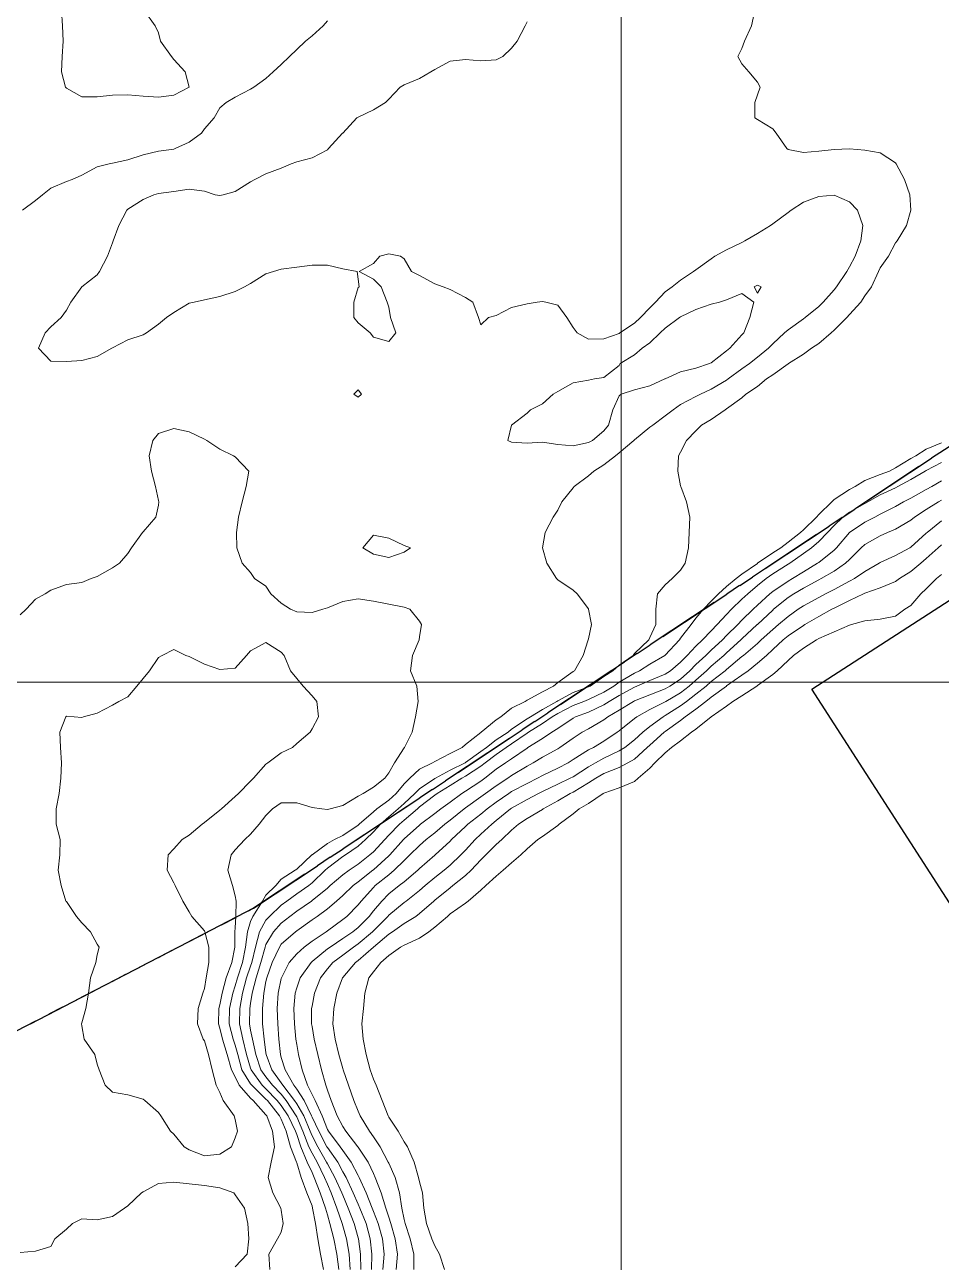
# Model space of a CAD drawing. Header units: centimetres. Extents: x 0 to 642158, y -847 to 649707.
# Drawn here: x 617447.4 to 617477.24, y 620768.49 to 620808.78 of the extents above; entities that cross this region are included whole.
import ezdxf

# ---------------------------------------------------------------- set-up
doc = ezdxf.new("R2010")
doc.units = ezdxf.units.CM
doc.header["$MEASUREMENT"] = 0
doc.linetypes.add('CENTERX2', pattern=[4, 2.5, -0.5, 0.5, -0.5])
doc.layers.add('MEV_grille', color=254, linetype='Continuous', lineweight=9)
doc.layers.add('WAL_topographie 0.5', color=253, linetype='Continuous', lineweight=20)
doc.layers.add('SPW_batiments', color=7, linetype='Continuous')
doc.layers.add('SPW_parcellaire cadastral', color=7, linetype='CENTERX2', lineweight=25, true_color=0xff0542)

# ---------------------------------------------------------------- blocks, each defined once
blk = doc.blocks.new('*U114')
at = {"layer": 'MEV_grille', "transparency": 33554687}
blk.add_lwpolyline([(-1338.461, 0), (1338.461, 0)], dxfattribs=at)
blk = doc.blocks.new('*U115')
at = {"layer": 'MEV_grille', "color": 0, "linetype": 'ByBlock', "lineweight": -2, "transparency": 16777216}
blk.add_blockref('*U114', (0, -1600), dxfattribs=at)
blk = doc.blocks.new('*U112')
at = {"layer": 'MEV_grille', "transparency": 33554687}
blk.add_lwpolyline([(0, 1825.476), (0, -1825.476)], dxfattribs=at)
blk = doc.blocks.new('*U113')
at = {"layer": 'MEV_grille', "color": 0, "linetype": 'ByBlock', "lineweight": -2, "transparency": 16777216}
blk.add_blockref('*U112', (2100, 0), dxfattribs=at)

msp = doc.modelspace()

# ---------------------------------------------------------------- linework, layer by layer
at = {"layer": 'SPW_batiments'}
msp.add_lwpolyline([(617504.512, 620785.92), (617482.913, 620771.8), (617473.029, 620787.149), (617494.627, 620801.101), (617504.512, 620785.92)], dxfattribs=at)
at = {"layer": 'SPW_parcellaire cadastral'}
for points in [[(617445.143, 620944.903), (617450.229, 620932.944), (617453.012, 620927.377), (617460.44, 620932.438), (617479.493, 620945.43), (617546.487, 620840.855), (617454.845, 620780.014), (617404.956, 620754.186)], [(617404.956, 620754.186), (617454.845, 620780.014), (617546.487, 620840.855), (617597.653, 620762.022), (617447.371, 620685.97), (617443.362, 620692.406), (617418.115, 620733.491), (617404.956, 620754.186)]]:
    msp.add_lwpolyline(points, dxfattribs=at)
at = {"layer": 'WAL_topographie 0.5'}
for points in [[(617448.597, 620809.25), (617448.625, 620808.75), (617448.646, 620808.25), (617448.619, 620807.75), (617448.591, 620807.25), (617448.728, 620806.75), (617448.75, 620806.717), (617449.25, 620806.435), (617449.75, 620806.438), (617450.25, 620806.487), (617450.75, 620806.498), (617451.25, 620806.463), (617451.75, 620806.422), (617452.25, 620806.487), (617452.75, 620806.75), (617452.616, 620807.25), (617452.25, 620807.652), (617452.179, 620807.75), (617451.813, 620808.25), (617451.75, 620808.516), (617451.64, 620808.75), (617451.28, 620809.25)], [(617471.167, 620809.25), (617471.054, 620808.75), (617470.835, 620808.25), (617470.75, 620808.013), (617470.615, 620807.75), (617470.75, 620807.512), (617470.97, 620807.25), (617471.25, 620806.917), (617471.34, 620806.75), (617471.25, 620806.5), (617471.167, 620806.25), (617471.17, 620805.75), (617471.25, 620805.699), (617471.75, 620805.396), (617471.861, 620805.25), (617472.205, 620804.75), (617472.25, 620804.725), (617472.75, 620804.628), (617473.25, 620804.669), (617473.75, 620804.726), (617474.25, 620804.747), (617474.75, 620804.698), (617475.25, 620804.609), (617475.75, 620804.291), (617475.775, 620804.25), (617476.04, 620803.75), (617476.219, 620803.25), (617476.25, 620802.75), (617476.25, 620802.75), (617476.25, 620802.75), (617476.111, 620802.25), (617475.8, 620801.75), (617475.75, 620801.686), (617475.518, 620801.25), (617475.25, 620800.873), (617475.192, 620800.75), (617474.965, 620800.25), (617474.75, 620799.957), (617474.623, 620799.75), (617474.25, 620799.347), (617474.166, 620799.25), (617473.75, 620798.836), (617473.653, 620798.75), (617473.25, 620798.404), (617473.009, 620798.25), (617472.75, 620798.062), (617472.266, 620797.75), (617472.25, 620797.738), (617471.75, 620797.38), (617471.553, 620797.25), (617471.25, 620797.006), (617470.879, 620796.75), (617470.75, 620796.632), (617470.25, 620796.276), (617470.202, 620796.25), (617469.75, 620795.935), (617469.436, 620795.75), (617469.25, 620795.564), (617468.943, 620795.25), (617468.75, 620794.866), (617468.684, 620794.75), (617468.66, 620794.25), (617468.75, 620793.772), (617468.756, 620793.75), (617468.943, 620793.25), (617469.054, 620792.75), (617469.033, 620792.25), (617469.01, 620791.75), (617468.9, 620791.25), (617468.75, 620791.026), (617468.477, 620790.75), (617468.25, 620790.544), (617467.998, 620790.25), (617467.946, 620789.75), (617467.939, 620789.25), (617467.75, 620788.836), (617467.713, 620788.75), (617467.25, 620788.307), (617467.201, 620788.25), (617466.75, 620787.93), (617466.541, 620787.75), (617466.25, 620787.563), (617465.811, 620787.25), (617465.75, 620787.221), (617465.25, 620787.035), (617464.75, 620786.767), (617464.724, 620786.75), (617464.25, 620786.485), (617463.86, 620786.25), (617463.75, 620786.183), (617463.25, 620785.842), (617463.131, 620785.75), (617462.75, 620785.497), (617462.427, 620785.25), (617462.25, 620785.118), (617461.75, 620784.759), (617461.734, 620784.75), (617461.25, 620784.506), (617460.773, 620784.25), (617460.75, 620784.236), (617460.25, 620783.907), (617460.094, 620783.75), (617459.75, 620783.429), (617459.554, 620783.25), (617459.25, 620782.986), (617458.981, 620782.75), (617458.75, 620782.499), (617458.493, 620782.25), (617458.25, 620782.032), (617457.836, 620781.75), (617457.75, 620781.694), (617457.25, 620781.318), (617457.179, 620781.25), (617456.75, 620780.841), (617456.642, 620780.75), (617456.25, 620780.487), (617455.93, 620780.25), (617455.75, 620780.116), (617455.36, 620779.75), (617455.25, 620779.629), (617455.037, 620779.25), (617454.913, 620778.75), (617454.793, 620778.25), (617454.75, 620778.126), (617454.62, 620777.75), (617454.486, 620777.25), (617454.394, 620776.75), (617454.384, 620776.25), (617454.495, 620775.75), (617454.614, 620775.25), (617454.75, 620774.807), (617454.77, 620774.75), (617455.129, 620774.25), (617455.25, 620774.132), (617455.618, 620773.75), (617455.75, 620773.588), (617455.975, 620773.25), (617456.211, 620772.75), (617456.25, 620772.648), (617456.385, 620772.25), (617456.589, 620771.75), (617456.75, 620771.411), (617456.823, 620771.25), (617457.012, 620770.75), (617457.186, 620770.25), (617457.25, 620770.032), (617457.329, 620769.75), (617457.457, 620769.25), (617457.562, 620768.75), (617457.626, 620768.25)], [(617457.25, 620808.91), (617457.109, 620808.75), (617456.75, 620808.428), (617456.534, 620808.25), (617456.25, 620807.974), (617456.018, 620807.75), (617455.75, 620807.488), (617455.482, 620807.25), (617455.25, 620807.035), (617454.853, 620806.75), (617454.75, 620806.69), (617454.25, 620806.429), (617453.958, 620806.25), (617453.75, 620806.081), (617453.559, 620805.75), (617453.25, 620805.395), (617453.155, 620805.25), (617452.75, 620804.965), (617452.298, 620804.75), (617452.25, 620804.735), (617451.75, 620804.669), (617451.25, 620804.55), (617450.75, 620804.388), (617450.25, 620804.274), (617450.15, 620804.25), (617449.75, 620804.156), (617449.25, 620803.89), (617448.941, 620803.75), (617448.75, 620803.683), (617448.25, 620803.458), (617447.979, 620803.25), (617447.75, 620803.066), (617447.326, 620802.75)], [(617463.75, 620808.875), (617463.69, 620808.75), (617463.432, 620808.25), (617463.25, 620808.02), (617462.968, 620807.75), (617462.75, 620807.637), (617462.25, 620807.606), (617461.75, 620807.649), (617461.25, 620807.602), (617460.75, 620807.329), (617460.62, 620807.25), (617460.25, 620807.037), (617459.75, 620806.827), (617459.624, 620806.75), (617459.25, 620806.362), (617459.138, 620806.25), (617458.75, 620806.01), (617458.25, 620805.778), (617458.206, 620805.75), (617457.75, 620805.253), (617457.747, 620805.25), (617457.288, 620804.75), (617457.25, 620804.715), (617456.75, 620804.455), (617456.25, 620804.317), (617456.075, 620804.25), (617455.75, 620804.117), (617455.25, 620803.93), (617454.893, 620803.75), (617454.75, 620803.669), (617454.25, 620803.353), (617453.857, 620803.25), (617453.75, 620803.223), (617453.592, 620803.25), (617453.25, 620803.36), (617452.75, 620803.429), (617452.25, 620803.355), (617451.75, 620803.285), (617451.595, 620803.25), (617451.25, 620803.099), (617450.75, 620802.775), (617450.718, 620802.75), (617450.46, 620802.25), (617450.279, 620801.75), (617450.25, 620801.685), (617450.089, 620801.25), (617449.835, 620800.75), (617449.75, 620800.641), (617449.25, 620800.25), (617449.25, 620800.25), (617448.892, 620799.75), (617448.75, 620799.491), (617448.579, 620799.25), (617448.25, 620798.943), (617448.065, 620798.75), (617447.844, 620798.25), (617448.25, 620797.831), (617448.75, 620797.82), (617449.25, 620797.853), (617449.75, 620797.983), (617450.229, 620798.25), (617450.25, 620798.264), (617450.75, 620798.525), (617451.25, 620798.688), (617451.36, 620798.75), (617451.75, 620799.03), (617452.011, 620799.25), (617452.25, 620799.417), (617452.75, 620799.713), (617452.917, 620799.75), (617453.25, 620799.823), (617453.75, 620799.934), (617454.25, 620800.095), (617454.553, 620800.25), (617454.75, 620800.362), (617455.25, 620800.672), (617455.5, 620800.75), (617455.75, 620800.826), (617456.25, 620800.891), (617456.75, 620800.954), (617457.25, 620800.951), (617457.75, 620800.839), (617458.217, 620800.75), (617458.25, 620800.5), (617458.286, 620800.25), (617458.25, 620800.233), (617458.106, 620799.75), (617458.108, 620799.25), (617458.25, 620799.073), (617458.64, 620798.75), (617458.75, 620798.616), (617459.25, 620798.467), (617459.482, 620798.75), (617459.306, 620799.25), (617459.25, 620799.583), (617459.197, 620799.75), (617459, 620800.25), (617458.75, 620800.5), (617458.286, 620800.75), (617458.75, 620801.01), (617458.957, 620801.25), (617459.25, 620801.329), (617459.636, 620801.25), (617459.75, 620801.167), (617459.99, 620800.75), (617460.25, 620800.615), (617460.75, 620800.352), (617461.019, 620800.25), (617461.25, 620800.161), (617461.75, 620799.907), (617461.984, 620799.75), (617462.172, 620799.25), (617462.25, 620799.013), (617462.5, 620799.25), (617462.75, 620799.317), (617463.25, 620799.58), (617463.75, 620799.693), (617464.083, 620799.75), (617464.25, 620799.77), (617464.358, 620799.75), (617464.75, 620799.655), (617465.044, 620799.25), (617465.25, 620798.931), (617465.386, 620798.75), (617465.75, 620798.541), (617466.25, 620798.556), (617466.75, 620798.734), (617466.777, 620798.75), (617467.25, 620799.071), (617467.449, 620799.25), (617467.75, 620799.566), (617467.938, 620799.75), (617468.25, 620800.087), (617468.472, 620800.25), (617468.75, 620800.464), (617469.173, 620800.75), (617469.25, 620800.8), (617469.75, 620801.165), (617469.867, 620801.25), (617470.25, 620801.457), (617470.75, 620801.699), (617470.844, 620801.75), (617471.25, 620801.982), (617471.682, 620802.25), (617471.75, 620802.3), (617472.25, 620802.673), (617472.355, 620802.75), (617472.75, 620803.004), (617473.25, 620803.196), (617473.75, 620803.233), (617474.25, 620803.018), (617474.512, 620802.75), (617474.681, 620802.25), (617474.617, 620801.75), (617474.437, 620801.25), (617474.25, 620800.898), (617474.163, 620800.75), (617473.826, 620800.25), (617473.75, 620800.149), (617473.392, 620799.75), (617473.25, 620799.61), (617472.811, 620799.25), (617472.75, 620799.203), (617472.25, 620798.851), (617472.139, 620798.75), (617471.75, 620798.396), (617471.618, 620798.25), (617471.25, 620797.957), (617470.99, 620797.75), (617470.75, 620797.577), (617470.298, 620797.25), (617470.25, 620797.215), (617469.75, 620796.916), (617469.394, 620796.75), (617469.25, 620796.677), (617468.75, 620796.413), (617468.512, 620796.25), (617468.25, 620796.048), (617467.845, 620795.75), (617467.75, 620795.676), (617467.25, 620795.271), (617467.23, 620795.25), (617466.75, 620794.843), (617466.629, 620794.75), (617466.25, 620794.451), (617465.927, 620794.25), (617465.75, 620794.099), (617465.29, 620793.75), (617465.25, 620793.705), (617464.879, 620793.25), (617464.75, 620792.981), (617464.597, 620792.75), (617464.345, 620792.25), (617464.25, 620791.75), (617464.397, 620791.25), (617464.713, 620790.75), (617464.75, 620790.714), (617465.25, 620790.373), (617465.378, 620790.25), (617465.75, 620789.761), (617465.755, 620789.75), (617465.846, 620789.25), (617465.75, 620788.783), (617465.743, 620788.75), (617465.579, 620788.25), (617465.293, 620787.75), (617465.25, 620787.723), (617464.75, 620787.367), (617464.614, 620787.25), (617464.25, 620787.066), (617463.75, 620786.786), (617463.685, 620786.75), (617463.25, 620786.526), (617462.895, 620786.25), (617462.75, 620786.154), (617462.261, 620785.75), (617462.25, 620785.742), (617461.75, 620785.344), (617461.64, 620785.25), (617461.25, 620785.057), (617460.75, 620784.797), (617460.672, 620784.75), (617460.25, 620784.54), (617459.934, 620784.25), (617459.75, 620784.064), (617459.485, 620783.75), (617459.25, 620783.537), (617458.858, 620783.25), (617458.75, 620783.159), (617458.281, 620782.75), (617458.25, 620782.72), (617457.75, 620782.384), (617457.483, 620782.25), (617457.25, 620782.123), (617456.75, 620781.752), (617456.747, 620781.75), (617456.25, 620781.289), (617456.205, 620781.25), (617455.75, 620780.961), (617455.566, 620780.75), (617455.25, 620780.437), (617455.139, 620780.25), (617454.819, 620779.75), (617454.75, 620779.578), (617454.648, 620779.25), (617454.588, 620778.75), (617454.491, 620778.25), (617454.327, 620777.75), (617454.25, 620777.488), (617454.168, 620777.25), (617454.062, 620776.75), (617454.052, 620776.25), (617454.184, 620775.75), (617454.25, 620775.552), (617454.332, 620775.25), (617454.469, 620774.75), (617454.75, 620774.301), (617454.787, 620774.25), (617455.25, 620773.797), (617455.295, 620773.75), (617455.69, 620773.25), (617455.75, 620773.143), (617455.91, 620772.75), (617456.054, 620772.25), (617456.241, 620771.75), (617456.25, 620771.729), (617456.393, 620771.25), (617456.577, 620770.75), (617456.75, 620770.321), (617456.77, 620770.25), (617456.866, 620769.75), (617456.937, 620769.25), (617457.024, 620768.75), (617457.121, 620768.25)], [(617465.885, 620795.25), (617465.75, 620795.179), (617465.25, 620795.071), (617464.75, 620795.112), (617464.25, 620795.191), (617463.75, 620795.163), (617463.25, 620795.195), (617463.125, 620795.25), (617463.25, 620795.75), (617463.25, 620795.75), (617463.75, 620796.132), (617463.868, 620796.25), (617464.25, 620796.441), (617464.604, 620796.75), (617464.75, 620796.843), (617465.25, 620797.125), (617465.75, 620797.211), (617465.947, 620797.25), (617466.25, 620797.295), (617466.75, 620797.683), (617466.788, 620797.75), (617467.25, 620798.041), (617467.5, 620798.25), (617467.75, 620798.431), (617468.089, 620798.75), (617468.25, 620798.899), (617468.717, 620799.25), (617468.75, 620799.273), (617469.25, 620799.507), (617469.75, 620799.684), (617470.021, 620799.75), (617470.25, 620799.824), (617470.75, 620800.036), (617471.137, 620799.75), (617471.008, 620799.25), (617470.807, 620798.75), (617470.75, 620798.686), (617470.349, 620798.25), (617470.25, 620798.169), (617469.75, 620797.776), (617469.692, 620797.75), (617469.25, 620797.602), (617468.75, 620797.483), (617468.25, 620797.259), (617468.234, 620797.25), (617467.75, 620797.022), (617467.25, 620796.9), (617466.819, 620796.75), (617466.75, 620796.699), (617466.543, 620796.25), (617466.4, 620795.75), (617466.25, 620795.564), (617465.885, 620795.25)], [(617471.372, 620800.25), (617471.25, 620800.046), (617471.144, 620800.25), (617471.25, 620800.303), (617471.372, 620800.25)], [(617458.25, 620796.658), (617458.365, 620796.75), (617458.25, 620796.899), (617458.108, 620796.75), (617458.25, 620796.658)], [(617447.25, 620789.567), (617447.446, 620789.75), (617447.75, 620790.074), (617448.058, 620790.25), (617448.25, 620790.372), (617448.75, 620790.553), (617449.25, 620790.627), (617449.563, 620790.75), (617449.75, 620790.82), (617450.25, 620791.095), (617450.48, 620791.25), (617450.75, 620791.571), (617450.869, 620791.75), (617451.228, 620792.25), (617451.25, 620792.27), (617451.668, 620792.75), (617451.75, 620793.139), (617451.763, 620793.25), (617451.75, 620793.297), (617451.653, 620793.75), (617451.519, 620794.25), (617451.445, 620794.75), (617451.571, 620795.25), (617451.75, 620795.469), (617452.25, 620795.639), (617452.75, 620795.529), (617453.25, 620795.291), (617453.321, 620795.25), (617453.75, 620794.967), (617454.198, 620794.75), (617454.25, 620794.711), (617454.687, 620794.25), (617454.603, 620793.75), (617454.471, 620793.25), (617454.353, 620792.75), (617454.293, 620792.25), (617454.301, 620791.75), (617454.477, 620791.25), (617454.75, 620790.95), (617454.882, 620790.75), (617455.25, 620790.5), (617455.408, 620790.25), (617455.75, 620789.952), (617456.049, 620789.75), (617456.25, 620789.672), (617456.75, 620789.647), (617457.105, 620789.75), (617457.25, 620789.795), (617457.75, 620790.006), (617458.25, 620790.087), (617458.75, 620790.009), (617459.25, 620789.911), (617459.75, 620789.815), (617459.932, 620789.75), (617460.25, 620789.364), (617460.311, 620789.25), (617460.25, 620788.85), (617460.236, 620788.75), (617460.023, 620788.25), (617459.958, 620787.75), (617460.16, 620787.25), (617460.209, 620786.75), (617460.119, 620786.25), (617460.013, 620785.75), (617459.766, 620785.25), (617459.75, 620785.236), (617459.433, 620784.75), (617459.25, 620784.427), (617459.121, 620784.25), (617458.75, 620783.958), (617458.41, 620783.75), (617458.25, 620783.665), (617457.75, 620783.358), (617457.34, 620783.25), (617457.25, 620783.227), (617457.064, 620783.25), (617456.75, 620783.294), (617456.25, 620783.442), (617455.75, 620783.449), (617455.468, 620783.25), (617455.25, 620783.034), (617455.029, 620782.75), (617454.75, 620782.432), (617454.559, 620782.25), (617454.25, 620781.916), (617454.112, 620781.75), (617454.005, 620781.25), (617454.156, 620780.75), (617454.25, 620780.414), (617454.278, 620780.25), (617454.272, 620779.75), (617454.25, 620779.378), (617454.24, 620779.25), (617454.241, 620778.75), (617454.14, 620778.25), (617453.956, 620777.75), (617453.821, 620777.25), (617453.75, 620776.87), (617453.715, 620776.75), (617453.7, 620776.25), (617453.75, 620776.113), (617453.837, 620775.75), (617453.987, 620775.25), (617454.127, 620774.75), (617454.25, 620774.52), (617454.38, 620774.25), (617454.75, 620773.834), (617454.837, 620773.75), (617455.25, 620773.285), (617455.277, 620773.25), (617455.467, 620772.75), (617455.532, 620772.25), (617455.422, 620771.75), (617455.319, 620771.25), (617455.469, 620770.75), (617455.733, 620770.25), (617455.75, 620770.182), (617455.805, 620769.75), (617455.75, 620769.471), (617455.621, 620769.25), (617455.343, 620768.75), (617455.381, 620768.25)], [(617477.25, 620795.169), (617476.75, 620794.962), (617476.406, 620794.75), (617476.25, 620794.665), (617475.75, 620794.352), (617475.553, 620794.25), (617475.25, 620794.139), (617474.75, 620793.943), (617474.434, 620793.75), (617474.25, 620793.654), (617473.75, 620793.322), (617473.675, 620793.25), (617473.25, 620792.835), (617473.172, 620792.75), (617472.75, 620792.341), (617472.658, 620792.25), (617472.25, 620791.933), (617472.01, 620791.75), (617471.75, 620791.586), (617471.26, 620791.25), (617471.25, 620791.243), (617470.75, 620790.895), (617470.564, 620790.75), (617470.25, 620790.495), (617469.989, 620790.25), (617469.75, 620790.015), (617469.499, 620789.75), (617469.25, 620789.457), (617469.094, 620789.25), (617468.75, 620788.808), (617468.71, 620788.75), (617468.25, 620788.259), (617468.24, 620788.25), (617467.75, 620787.958), (617467.418, 620787.75), (617467.25, 620787.672), (617466.75, 620787.376), (617466.575, 620787.25), (617466.25, 620787.052), (617465.75, 620786.808), (617465.605, 620786.75), (617465.25, 620786.615), (617464.75, 620786.358), (617464.572, 620786.25), (617464.25, 620786.032), (617463.8, 620785.75), (617463.75, 620785.716), (617463.25, 620785.372), (617463.074, 620785.25), (617462.75, 620785.023), (617462.389, 620784.75), (617462.25, 620784.64), (617461.75, 620784.313), (617461.631, 620784.25), (617461.25, 620784.016), (617460.827, 620783.75), (617460.75, 620783.694), (617460.25, 620783.314), (617460.182, 620783.25), (617459.75, 620782.884), (617459.596, 620782.75), (617459.25, 620782.392), (617459.119, 620782.25), (617458.75, 620781.851), (617458.637, 620781.75), (617458.25, 620781.445), (617457.958, 620781.25), (617457.75, 620781.1), (617457.34, 620780.75), (617457.25, 620780.669), (617456.75, 620780.263), (617456.731, 620780.25), (617456.25, 620779.92), (617456.024, 620779.75), (617455.75, 620779.527), (617455.497, 620779.25), (617455.25, 620778.834), (617455.222, 620778.75), (617455.087, 620778.25), (617454.935, 620777.75), (617454.806, 620777.25), (617454.75, 620776.917), (617454.726, 620776.75), (617454.714, 620776.25), (617454.75, 620776.043), (617454.809, 620775.75), (617454.923, 620775.25), (617455.083, 620774.75), (617455.25, 620774.524), (617455.466, 620774.25), (617455.75, 620773.955), (617455.91, 620773.75), (617456.237, 620773.25), (617456.25, 620773.223), (617456.454, 620772.75), (617456.651, 620772.25), (617456.75, 620772.044), (617456.913, 620771.75), (617457.153, 620771.25), (617457.25, 620771.024), (617457.373, 620770.75), (617457.559, 620770.25), (617457.727, 620769.75), (617457.75, 620769.672), (617457.872, 620769.25), (617457.958, 620768.75), (617457.995, 620768.25)], [(617477.25, 620794.526), (617476.75, 620794.273), (617476.712, 620794.25), (617476.25, 620793.98), (617475.827, 620793.75), (617475.75, 620793.71), (617475.25, 620793.473), (617474.851, 620793.25), (617474.75, 620793.195), (617474.25, 620792.917), (617474.035, 620792.75), (617473.75, 620792.481), (617473.53, 620792.25), (617473.25, 620791.959), (617473.01, 620791.75), (617472.75, 620791.561), (617472.308, 620791.25), (617472.25, 620791.215), (617471.75, 620790.903), (617471.54, 620790.75), (617471.25, 620790.521), (617470.938, 620790.25), (617470.75, 620790.076), (617470.407, 620789.75), (617470.25, 620789.583), (617469.944, 620789.25), (617469.75, 620789.046), (617469.468, 620788.75), (617469.25, 620788.549), (617468.966, 620788.25), (617468.75, 620788.03), (617468.418, 620787.75), (617468.25, 620787.641), (617467.75, 620787.434), (617467.328, 620787.25), (617467.25, 620787.218), (617466.75, 620786.944), (617466.427, 620786.75), (617466.25, 620786.635), (617465.75, 620786.404), (617465.333, 620786.25), (617465.25, 620786.203), (617464.75, 620785.868), (617464.56, 620785.75), (617464.25, 620785.538), (617463.778, 620785.25), (617463.75, 620785.232), (617463.25, 620784.882), (617463.053, 620784.75), (617462.75, 620784.538), (617462.373, 620784.25), (617462.25, 620784.157), (617461.75, 620783.829), (617461.624, 620783.75), (617461.25, 620783.474), (617460.944, 620783.25), (617460.75, 620783.1), (617460.286, 620782.75), (617460.25, 620782.722), (617459.75, 620782.277), (617459.724, 620782.25), (617459.282, 620781.75), (617459.25, 620781.719), (617458.75, 620781.268), (617458.727, 620781.25), (617458.25, 620780.872), (617458.084, 620780.75), (617457.75, 620780.434), (617457.544, 620780.25), (617457.25, 620779.996), (617456.913, 620779.75), (617456.75, 620779.632), (617456.25, 620779.28), (617456.212, 620779.25), (617455.75, 620778.841), (617455.691, 620778.75), (617455.457, 620778.25), (617455.275, 620777.75), (617455.25, 620777.633), (617455.185, 620777.25), (617455.137, 620776.75), (617455.133, 620776.25), (617455.191, 620775.75), (617455.25, 620775.311), (617455.26, 620775.25), (617455.441, 620774.75), (617455.75, 620774.334), (617455.804, 620774.25), (617456.18, 620773.75), (617456.25, 620773.643), (617456.487, 620773.25), (617456.689, 620772.75), (617456.75, 620772.604), (617456.938, 620772.25), (617457.221, 620771.75), (617457.25, 620771.691), (617457.494, 620771.25), (617457.718, 620770.75), (617457.75, 620770.668), (617457.929, 620770.25), (617458.118, 620769.75), (617458.25, 620769.278), (617458.258, 620769.25), (617458.323, 620768.75), (617458.336, 620768.25)], [(617477.25, 620793.928), (617476.93, 620793.75), (617476.75, 620793.649), (617476.25, 620793.369), (617476.013, 620793.25), (617475.75, 620793.101), (617475.25, 620792.843), (617475.071, 620792.75), (617474.75, 620792.583), (617474.251, 620792.25), (617474.25, 620792.249), (617473.824, 620791.75), (617473.75, 620791.677), (617473.25, 620791.277), (617473.213, 620791.25), (617472.75, 620790.968), (617472.393, 620790.75), (617472.25, 620790.666), (617471.75, 620790.326), (617471.657, 620790.25), (617471.25, 620789.88), (617471.111, 620789.75), (617470.75, 620789.397), (617470.609, 620789.25), (617470.25, 620788.891), (617470.115, 620788.75), (617469.75, 620788.415), (617469.574, 620788.25), (617469.25, 620787.95), (617469.053, 620787.75), (617468.75, 620787.477), (617468.403, 620787.25), (617468.25, 620787.163), (617467.75, 620786.969), (617467.25, 620786.768), (617467.215, 620786.75), (617466.75, 620786.466), (617466.378, 620786.25), (617466.25, 620786.153), (617465.75, 620785.858), (617465.55, 620785.75), (617465.25, 620785.551), (617464.824, 620785.25), (617464.75, 620785.204), (617464.25, 620784.929), (617463.953, 620784.75), (617463.75, 620784.641), (617463.25, 620784.337), (617463.122, 620784.25), (617462.75, 620784.006), (617462.403, 620783.75), (617462.25, 620783.638), (617461.75, 620783.288), (617461.699, 620783.25), (617461.25, 620782.883), (617461.078, 620782.75), (617460.75, 620782.474), (617460.463, 620782.25), (617460.25, 620782.063), (617459.939, 620781.75), (617459.75, 620781.565), (617459.427, 620781.25), (617459.25, 620781.107), (617458.807, 620780.75), (617458.75, 620780.693), (617458.348, 620780.25), (617458.25, 620780.123), (617457.879, 620779.75), (617457.75, 620779.647), (617457.25, 620779.276), (617457.214, 620779.25), (617456.75, 620778.938), (617456.498, 620778.75), (617456.25, 620778.526), (617456.009, 620778.25), (617455.755, 620777.75), (617455.75, 620777.732), (617455.651, 620777.25), (617455.619, 620776.75), (617455.636, 620776.25), (617455.674, 620775.75), (617455.722, 620775.25), (617455.75, 620775.152), (617455.879, 620774.75), (617456.161, 620774.25), (617456.25, 620774.124), (617456.491, 620773.75), (617456.737, 620773.25), (617456.75, 620773.216), (617456.972, 620772.75), (617457.235, 620772.25), (617457.25, 620772.224), (617457.585, 620771.75), (617457.75, 620771.433), (617457.858, 620771.25), (617458.094, 620770.75), (617458.25, 620770.381), (617458.308, 620770.25), (617458.508, 620769.75), (617458.647, 620769.25), (617458.702, 620768.75), (617458.681, 620768.25)], [(617477.25, 620793.304), (617477.153, 620793.25), (617476.75, 620793.002), (617476.372, 620792.75), (617476.25, 620792.649), (617475.75, 620792.363), (617475.486, 620792.25), (617475.25, 620792.145), (617474.75, 620791.856), (617474.634, 620791.75), (617474.25, 620791.373), (617474.125, 620791.25), (617473.75, 620790.995), (617473.328, 620790.75), (617473.25, 620790.708), (617472.75, 620790.433), (617472.433, 620790.25), (617472.25, 620790.131), (617471.779, 620789.75), (617471.75, 620789.725), (617471.25, 620789.253), (617471.247, 620789.25), (617470.75, 620788.791), (617470.709, 620788.75), (617470.25, 620788.331), (617470.162, 620788.25), (617469.75, 620787.895), (617469.595, 620787.75), (617469.25, 620787.444), (617469.034, 620787.25), (617468.75, 620787.029), (617468.268, 620786.75), (617468.25, 620786.739), (617467.75, 620786.485), (617467.321, 620786.25), (617467.25, 620786.196), (617466.75, 620785.797), (617466.686, 620785.75), (617466.25, 620785.459), (617465.914, 620785.25), (617465.75, 620785.169), (617465.25, 620784.853), (617465.088, 620784.75), (617464.75, 620784.572), (617464.25, 620784.34), (617464.088, 620784.25), (617463.75, 620784.079), (617463.25, 620783.815), (617463.153, 620783.75), (617462.75, 620783.466), (617462.456, 620783.25), (617462.25, 620783.083), (617461.825, 620782.75), (617461.75, 620782.679), (617461.295, 620782.25), (617461.25, 620782.203), (617460.754, 620781.75), (617460.75, 620781.746), (617460.25, 620781.308), (617460.191, 620781.25), (617459.75, 620780.873), (617459.592, 620780.75), (617459.25, 620780.481), (617459.02, 620780.25), (617458.75, 620779.931), (617458.607, 620779.75), (617458.25, 620779.389), (617458.079, 620779.25), (617457.75, 620779.025), (617457.337, 620778.75), (617457.25, 620778.688), (617456.75, 620778.28), (617456.718, 620778.25), (617456.365, 620777.75), (617456.25, 620777.419), (617456.199, 620777.25), (617456.155, 620776.75), (617456.174, 620776.25), (617456.224, 620775.75), (617456.25, 620775.577), (617456.306, 620775.25), (617456.424, 620774.75), (617456.607, 620774.25), (617456.75, 620773.954), (617456.851, 620773.75), (617457.081, 620773.25), (617457.25, 620772.813), (617457.287, 620772.75), (617457.668, 620772.25), (617457.75, 620772.124), (617458.021, 620771.75), (617458.25, 620771.311), (617458.284, 620771.25), (617458.512, 620770.75), (617458.708, 620770.25), (617458.75, 620770.142), (617458.902, 620769.75), (617459.042, 620769.25), (617459.103, 620768.75), (617459.059, 620768.25)], [(617477.25, 620792.635), (617476.777, 620792.25), (617476.75, 620792.224), (617476.25, 620791.771), (617476.211, 620791.75), (617475.75, 620791.5), (617475.25, 620791.273), (617475.216, 620791.25), (617474.75, 620790.979), (617474.412, 620790.75), (617474.25, 620790.665), (617473.75, 620790.396), (617473.466, 620790.25), (617473.25, 620790.137), (617472.75, 620789.859), (617472.582, 620789.75), (617472.25, 620789.519), (617471.934, 620789.25), (617471.75, 620789.096), (617471.371, 620788.75), (617471.25, 620788.639), (617470.795, 620788.25), (617470.75, 620788.213), (617470.25, 620787.793), (617470.2, 620787.75), (617469.75, 620787.395), (617469.586, 620787.25), (617469.25, 620786.983), (617468.943, 620786.75), (617468.75, 620786.604), (617468.25, 620786.29), (617468.178, 620786.25), (617467.75, 620785.937), (617467.517, 620785.75), (617467.25, 620785.503), (617466.934, 620785.25), (617466.75, 620785.135), (617466.25, 620784.899), (617465.98, 620784.75), (617465.75, 620784.621), (617465.25, 620784.298), (617465.16, 620784.25), (617464.75, 620784.051), (617464.25, 620783.814), (617464.122, 620783.75), (617463.75, 620783.552), (617463.25, 620783.277), (617463.212, 620783.25), (617462.75, 620782.868), (617462.602, 620782.75), (617462.25, 620782.429), (617462.059, 620782.25), (617461.75, 620781.911), (617461.599, 620781.75), (617461.25, 620781.417), (617461.053, 620781.25), (617460.75, 620781.015), (617460.432, 620780.75), (617460.25, 620780.592), (617459.818, 620780.25), (617459.75, 620780.198), (617459.25, 620779.789), (617459.216, 620779.75), (617458.75, 620779.284), (617458.716, 620779.25), (617458.25, 620778.854), (617458.101, 620778.75), (617457.75, 620778.486), (617457.429, 620778.25), (617457.25, 620778.038), (617457.024, 620777.75), (617456.827, 620777.25), (617456.75, 620776.831), (617456.737, 620776.75), (617456.738, 620776.25), (617456.75, 620776.167), (617456.818, 620775.75), (617456.937, 620775.25), (617457.057, 620774.75), (617457.197, 620774.25), (617457.25, 620774.092), (617457.375, 620773.75), (617457.566, 620773.25), (617457.75, 620772.902), (617457.85, 620772.75), (617458.239, 620772.25), (617458.25, 620772.234), (617458.573, 620771.75), (617458.75, 620771.375), (617458.81, 620771.25), (617459.003, 620770.75), (617459.158, 620770.25), (617459.25, 620769.954), (617459.314, 620769.75), (617459.457, 620769.25), (617459.537, 620768.75), (617459.491, 620768.25)], [(617459.75, 620791.609), (617459.96, 620791.75), (617459.75, 620791.83), (617459.25, 620792.062), (617458.75, 620792.167), (617458.404, 620791.75), (617458.75, 620791.54), (617459.25, 620791.431), (617459.75, 620791.609)], [(617477.25, 620791.853), (617477.14, 620791.75), (617476.75, 620791.403), (617476.572, 620791.25), (617476.25, 620790.978), (617475.882, 620790.75), (617475.75, 620790.658), (617475.25, 620790.449), (617474.75, 620790.272), (617474.704, 620790.25), (617474.25, 620790.035), (617473.75, 620789.787), (617473.678, 620789.75), (617473.25, 620789.518), (617472.793, 620789.25), (617472.75, 620789.224), (617472.25, 620788.882), (617472.092, 620788.75), (617471.75, 620788.437), (617471.544, 620788.25), (617471.25, 620787.993), (617470.946, 620787.75), (617470.75, 620787.607), (617470.25, 620787.256), (617470.242, 620787.25), (617469.75, 620786.889), (617469.569, 620786.75), (617469.25, 620786.501), (617468.901, 620786.25), (617468.75, 620786.131), (617468.25, 620785.774), (617468.219, 620785.75), (617467.75, 620785.33), (617467.664, 620785.25), (617467.25, 620784.873), (617467.034, 620784.75), (617466.75, 620784.6), (617466.25, 620784.401), (617465.986, 620784.25), (617465.75, 620784.095), (617465.25, 620783.798), (617465.15, 620783.75), (617464.75, 620783.513), (617464.276, 620783.25), (617464.25, 620783.232), (617463.75, 620782.94), (617463.472, 620782.75), (617463.25, 620782.552), (617462.925, 620782.25), (617462.75, 620782.086), (617462.411, 620781.75), (617462.25, 620781.588), (617461.933, 620781.25), (617461.75, 620781.079), (617461.34, 620780.75), (617461.25, 620780.68), (617460.75, 620780.279), (617460.716, 620780.25), (617460.25, 620779.838), (617460.128, 620779.75), (617459.75, 620779.515), (617459.371, 620779.25), (617459.25, 620779.172), (617458.75, 620778.75), (617458.75, 620778.75), (617458.25, 620778.317), (617458.161, 620778.25), (617457.75, 620777.764), (617457.738, 620777.75), (617457.553, 620777.25), (617457.458, 620776.75), (617457.431, 620776.25), (617457.5, 620775.75), (617457.628, 620775.25), (617457.75, 620774.801), (617457.765, 620774.75), (617457.938, 620774.25), (617458.112, 620773.75), (617458.25, 620773.41), (617458.317, 620773.25), (617458.626, 620772.75), (617458.75, 620772.573), (617458.97, 620772.25), (617459.234, 620771.75), (617459.25, 620771.713), (617459.458, 620771.25), (617459.597, 620770.75), (617459.678, 620770.25), (617459.75, 620769.88), (617459.779, 620769.75), (617459.941, 620769.25), (617460.068, 620768.75), (617460.07, 620768.25)], [(617477.25, 620790.886), (617477.081, 620790.75), (617476.75, 620790.418), (617476.574, 620790.25), (617476.25, 620789.877), (617476.051, 620789.75), (617475.75, 620789.522), (617475.25, 620789.424), (617474.75, 620789.37), (617474.312, 620789.25), (617474.25, 620789.231), (617473.75, 620789.016), (617473.25, 620788.794), (617473.171, 620788.75), (617472.75, 620788.485), (617472.432, 620788.25), (617472.25, 620788.083), (617471.89, 620787.75), (617471.75, 620787.625), (617471.25, 620787.263), (617471.23, 620787.25), (617470.75, 620786.929), (617470.452, 620786.75), (617470.25, 620786.592), (617469.75, 620786.251), (617469.749, 620786.25), (617469.25, 620785.851), (617469.109, 620785.75), (617468.75, 620785.465), (617468.454, 620785.25), (617468.25, 620785.08), (617467.913, 620784.75), (617467.75, 620784.571), (617467.373, 620784.25), (617467.25, 620784.144), (617466.75, 620783.937), (617466.25, 620783.761), (617466.23, 620783.75), (617465.75, 620783.421), (617465.452, 620783.25), (617465.25, 620783.086), (617464.801, 620782.75), (617464.75, 620782.704), (617464.25, 620782.35), (617464.106, 620782.25), (617463.75, 620781.946), (617463.544, 620781.75), (617463.25, 620781.498), (617462.97, 620781.25), (617462.75, 620781.063), (617462.41, 620780.75), (617462.25, 620780.605), (617461.832, 620780.25), (617461.75, 620780.181), (617461.25, 620779.829), (617461.156, 620779.75), (617460.75, 620779.397), (617460.556, 620779.25), (617460.25, 620779.039), (617459.75, 620778.817), (617459.636, 620778.75), (617459.25, 620778.473), (617458.988, 620778.25), (617458.75, 620777.945), (617458.6, 620777.75), (617458.468, 620777.25), (617458.421, 620776.75), (617458.376, 620776.25), (617458.413, 620775.75), (617458.509, 620775.25), (617458.648, 620774.75), (617458.75, 620774.451), (617458.839, 620774.25), (617459.033, 620773.75), (617459.224, 620773.25), (617459.25, 620773.206), (617459.556, 620772.75), (617459.75, 620772.413), (617459.859, 620772.25), (617460.076, 620771.75), (617460.222, 620771.25), (617460.25, 620771.107), (617460.343, 620770.75), (617460.394, 620770.25), (617460.475, 620769.75), (617460.655, 620769.25), (617460.75, 620769.022), (617460.901, 620768.75), (617461.068, 620768.25)], [(617454.123, 620772.25), (617453.75, 620772.005), (617453.25, 620771.951), (617452.75, 620772.147), (617452.588, 620772.25), (617452.25, 620772.654), (617452.147, 620772.75), (617451.826, 620773.25), (617451.75, 620773.362), (617451.307, 620773.75), (617451.25, 620773.8), (617450.75, 620773.937), (617450.25, 620774.025), (617450.009, 620774.25), (617449.818, 620774.75), (617449.75, 620774.937), (617449.673, 620775.25), (617449.33, 620775.75), (617449.25, 620776.187), (617449.241, 620776.25), (617449.25, 620776.279), (617449.385, 620776.75), (617449.47, 620777.25), (617449.533, 620777.75), (617449.708, 620778.25), (617449.75, 620778.5), (617449.815, 620778.75), (617449.75, 620778.848), (617449.54, 620779.25), (617449.25, 620779.537), (617449.076, 620779.75), (617448.75, 620780.23), (617448.736, 620780.25), (617448.583, 620780.75), (617448.489, 620781.25), (617448.536, 620781.75), (617448.552, 620782.25), (617448.421, 620782.75), (617448.417, 620783.25), (617448.512, 620783.75), (617448.571, 620784.25), (617448.594, 620784.75), (617448.558, 620785.25), (617448.539, 620785.75), (617448.735, 620786.25), (617448.75, 620786.27), (617449, 620786.25), (617449.25, 620786.225), (617449.304, 620786.25), (617449.75, 620786.371), (617450.25, 620786.631), (617450.457, 620786.75), (617450.75, 620786.899), (617451.046, 620787.25), (617451.25, 620787.5), (617451.46, 620787.75), (617451.75, 620788.179), (617451.872, 620788.25), (617452.25, 620788.437), (617452.639, 620788.25), (617452.75, 620788.213), (617453.25, 620787.958), (617453.75, 620787.786), (617454.25, 620787.83), (617454.615, 620788.25), (617454.75, 620788.399), (617455.25, 620788.672), (617455.75, 620788.349), (617455.846, 620788.25), (617456.052, 620787.75), (617456.25, 620787.494), (617456.466, 620787.25), (617456.75, 620786.934), (617456.904, 620786.75), (617456.963, 620786.25), (617456.75, 620785.854), (617456.694, 620785.75), (617456.25, 620785.38), (617456.111, 620785.25), (617455.75, 620785.075), (617455.312, 620784.75), (617455.25, 620784.707), (617454.844, 620784.25), (617454.75, 620784.152), (617454.356, 620783.75), (617454.25, 620783.649), (617453.802, 620783.25), (617453.75, 620783.204), (617453.25, 620782.802), (617453.172, 620782.75), (617452.75, 620782.399), (617452.523, 620782.25), (617452.25, 620781.951), (617452.069, 620781.75), (617452.035, 620781.25), (617452.25, 620780.838), (617452.291, 620780.75), (617452.538, 620780.25), (617452.75, 620779.897), (617452.836, 620779.75), (617453.25, 620779.275), (617453.264, 620779.25), (617453.394, 620778.75), (617453.385, 620778.25), (617453.307, 620777.75), (617453.25, 620777.398), (617453.19, 620777.25), (617453.038, 620776.75), (617453.016, 620776.25), (617453.2, 620775.75), (617453.25, 620775.692), (617453.384, 620775.25), (617453.5, 620774.75), (617453.632, 620774.25), (617453.75, 620774.012), (617453.855, 620773.75), (617454.21, 620773.25), (617454.25, 620773.136), (617454.323, 620772.75), (617454.25, 620772.538), (617454.123, 620772.25)], [(617454.25, 620768.333), (617454.642, 620768.75), (617454.689, 620769.25), (617454.66, 620769.75), (617454.547, 620770.25), (617454.25, 620770.686), (617454.201, 620770.75), (617453.75, 620770.909), (617453.25, 620770.984), (617452.75, 620771.039), (617452.25, 620771.09), (617451.75, 620771.054), (617451.25, 620770.781), (617451.193, 620770.75), (617450.75, 620770.326), (617450.641, 620770.25), (617450.25, 620769.978), (617449.75, 620769.865), (617449.25, 620769.895), (617448.954, 620769.75), (617448.75, 620769.56), (617448.375, 620769.25), (617448.25, 620769), (617447.75, 620768.85), (617447.25, 620768.806)]]:
    msp.add_lwpolyline(points, dxfattribs=at)

# ---------------------------------------------------------------- block references
at = {"layer": 'MEV_grille', "transparency": 33554687}
for name, p in [('*U113', (615366.814, 620593.644)), ('*U115', (616669.481, 622387.381))]:
    msp.add_blockref(name, p, dxfattribs=at)

doc.saveas('drawing.dxf')
